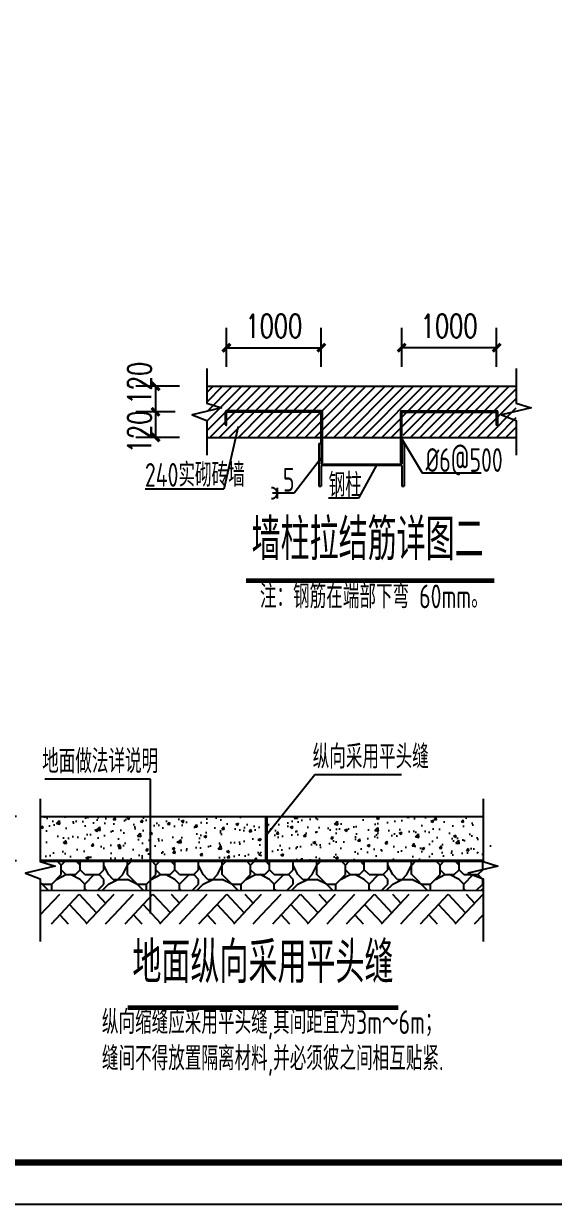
# Model space of a CAD drawing. Extents: x 177291 to 1288761, y 177638 to 322898.
# Drawn here: x 368522 to 381941, y 251928 to 281823 of the extents above; entities that cross this region are included whole.
import ezdxf
from ezdxf.enums import TextEntityAlignment as Align

# ---------------------------------------------------------------- set-up
doc = ezdxf.new("R2010")
doc.units = 0
doc.header["$LTSCALE"] = 1000
for name, color, linetype in [('AXIS', 3, 'Continuous'), ('BOLT', 251, 'Continuous'), ('GZ', 50, 'Continuous'), ('PUB_TITLE', 4, 'Continuous'), ('TEXT', 7, 'Continuous'), ('填充', 251, 'Continuous')]:
    doc.layers.add(name, color=color, linetype=linetype)
doc.styles.add('_TCH_DIM_T3', font='SIMPLEX', dxfattribs={"width": 0.705882, "bigfont": 'GBCBIG'})
doc.styles.add('TSSD_Norm', font='tssdeng.shx', dxfattribs={"bigfont": 'hztxt.shx'})
doc.dimstyles.new('TCH-200-1', dxfattribs={"dimtxt": 595, "dimasz": 200, "dimexe": 500, "dimexo": 600, "dimgap": 252.5, "dimtad": 1, "dimdec": 0, "dimzin": 0, "dimdsep": 46, "dimtxsty": '_TCH_DIM_T3', "dimblk": 'ARCHTICK', "dimcen": 0.09, "dimclrd": 3, "dimclre": 3, "dimclrt": 7, "dimazin": 2, "dimtfac": 1, "dimtdec": 0, "dimtix": 1, "dimtmove": 2, "dimatfit": 3, "dimfxl": 1, "dimtolj": 1, "dimtzin": 0, "dimarcsym": 0})

# ---------------------------------------------------------------- blocks, each defined once
blk = doc.blocks.new('_ArchTick')
at = {"color": 0, "linetype": 'ByBlock', "const_width": 0.4}
blk.add_lwpolyline([(-0.5, -0.5), (0.5, 0.5)], dxfattribs=at)
blk = doc.blocks.new('*D376')
at = {"layer": 'AXIS', "color": 3, "lineweight": -2, "transparency": 16777216}
for p, q in [((378100, 273131), (378100, 274118)), ((380503, 273131), (380503, 274118)), ((380503, 273618), (378100, 273618))]:
    blk.add_line(p, q, dxfattribs=at)
at = {"layer": 'Defpoints', "color": 0, "transparency": 16777216}
for p in [(378100, 273618), (378100, 272531), (380503, 272531)]:
    blk.add_point(p, dxfattribs=at)
at = {"layer": 'AXIS', "color": 3, "lineweight": -2, "transparency": 16777216, "xscale": 200, "yscale": 200, "zscale": 200, "rotation": 180}
blk.add_blockref('_ArchTick', (378100, 273618), dxfattribs=at)
at = {"layer": 'AXIS', "color": 3, "lineweight": -2, "transparency": 16777216, "xscale": 200, "yscale": 200, "zscale": 200}
blk.add_blockref('_ArchTick', (380503, 273618), dxfattribs=at)
at = {"layer": 'AXIS', "color": 7, "transparency": 16777216, "insert": (379301, 274168), "char_height": 595, "attachment_point": 5, "style": '_TCH_DIM_T3'}
blk.add_mtext('\\A1;1000', dxfattribs=at)
blk = doc.blocks.new('*D377')
at = {"layer": 'AXIS', "color": 3, "lineweight": -2, "transparency": 16777216}
for p, q in [((373660, 273131), (373660, 274118)), ((376063, 273131), (376063, 274118)), ((373660, 273618), (376063, 273618))]:
    blk.add_line(p, q, dxfattribs=at)
at = {"layer": 'Defpoints', "color": 0, "transparency": 16777216}
for p in [(376063, 273618), (373660, 272531), (376063, 272531)]:
    blk.add_point(p, dxfattribs=at)
at = {"layer": 'AXIS', "color": 3, "lineweight": -2, "transparency": 16777216, "xscale": 200, "yscale": 200, "zscale": 200, "rotation": 180}
blk.add_blockref('_ArchTick', (373660, 273618), dxfattribs=at)
at = {"layer": 'AXIS', "color": 3, "lineweight": -2, "transparency": 16777216, "xscale": 200, "yscale": 200, "zscale": 200}
blk.add_blockref('_ArchTick', (376063, 273618), dxfattribs=at)
at = {"layer": 'AXIS', "color": 7, "transparency": 16777216, "insert": (374861, 274168), "char_height": 595, "attachment_point": 5, "style": '_TCH_DIM_T3'}
blk.add_mtext('\\A1;1000', dxfattribs=at)
blk = doc.blocks.new('*D378')
at = {"layer": 'AXIS', "color": 3, "lineweight": -2, "transparency": 16777216}
for p, q in [((372364, 271994), (371364, 271994)), ((371864, 271994), (371864, 271347)), ((372472, 271347), (371364, 271347))]:
    blk.add_line(p, q, dxfattribs=at)
at = {"layer": 'Defpoints', "color": 0, "transparency": 16777216}
for p in [(372964, 271994), (371864, 271347), (373072, 271347)]:
    blk.add_point(p, dxfattribs=at)
at = {"layer": 'AXIS', "color": 3, "lineweight": -2, "transparency": 16777216, "xscale": 200, "yscale": 200, "zscale": 200}
for p, rotation in [((371864, 271994), 90), ((371864, 271347), 270)]:
    blk.add_blockref('_ArchTick', p, dxfattribs=dict(at, rotation=rotation))
at = {"layer": 'AXIS', "color": 7, "transparency": 16777216, "insert": (371459, 271485), "char_height": 595, "attachment_point": 5, "rotation": 90, "style": '_TCH_DIM_T3'}
blk.add_mtext('\\A1;120', dxfattribs=at)
blk = doc.blocks.new('*D379')
at = {"layer": 'AXIS', "color": 3, "lineweight": -2, "transparency": 16777216}
for p, q in [((372472, 272641), (371364, 272641)), ((371864, 272641), (371864, 271994)), ((372364, 271994), (371364, 271994))]:
    blk.add_line(p, q, dxfattribs=at)
at = {"layer": 'Defpoints', "color": 0, "transparency": 16777216}
for p in [(373072, 272641), (371864, 271994), (372964, 271994)]:
    blk.add_point(p, dxfattribs=at)
at = {"layer": 'AXIS', "color": 3, "lineweight": -2, "transparency": 16777216, "xscale": 200, "yscale": 200, "zscale": 200}
for p, rotation in [((371864, 272641), 90), ((371864, 271994), 270)]:
    blk.add_blockref('_ArchTick', p, dxfattribs=dict(at, rotation=rotation))
at = {"layer": 'AXIS', "color": 7, "transparency": 16777216, "insert": (371459, 272719), "char_height": 595, "attachment_point": 5, "rotation": 90, "style": '_TCH_DIM_T3'}
blk.add_mtext('\\A1;120', dxfattribs=at)
blk = doc.blocks.new('*U348')
for p, q in [((0, -413), (350, -62)), ((200, -562), (700, -62)), ((700, -62), (1013, -375)), ((825, -562), (1325, -62)), ((1025, -62), (1175, -212)), ((525, -238), (837, -550)), ((350, -413), (500, -562)), ((1175, -562), (1325, -413))]:
    blk.add_line(p, q)
blk = doc.blocks.new('*D486')
at = {"color": 3, "lineweight": -2, "transparency": 16777216}
for p, q in [((368343, 261748), (367431, 261748)), ((367931, 261748), (367931, 260624)), ((368343, 260624), (367431, 260624))]:
    blk.add_line(p, q, dxfattribs=at)
at = {"layer": 'Defpoints', "color": 0, "transparency": 16777216}
for p in [(368943, 261748), (367931, 260624), (368943, 260624)]:
    blk.add_point(p, dxfattribs=at)
at = {"color": 3, "lineweight": -2, "transparency": 16777216, "xscale": 200, "yscale": 200, "zscale": 200}
for p, rotation in [((367931, 261748), 90), ((367931, 260624), 270)]:
    blk.add_blockref('_ArchTick', p, dxfattribs=dict(at, rotation=rotation))
at = {"color": 7, "transparency": 16777216, "insert": (367381, 261186), "char_height": 595, "attachment_point": 5, "rotation": 90, "style": '_TCH_DIM_T3'}
blk.add_mtext('\\A1;{\\W1;h}', dxfattribs=at)

msp = doc.modelspace()

# ---------------------------------------------------------------- hatches: boundary and pattern name
at = {"layer": 'BOLT'}
h = msp.add_hatch(dxfattribs=at)
h.set_pattern_fill('混凝土', color=256, scale=95.980801, style=0)
h.set_pattern_definition([(50, (-1964421.4, -1189754.14), (688.43207, -60.23), [71.9856, -791.8416]), (355, (-1964421.4, -1189754.14), (-133.17464, 721.96003), [57.58848, -633.47329]), (100.4514, (-1964364.03, -1189759.16), (555.25794, 661.7296), [61.17834, -672.96181]), (46.1842, (-1964421.4, -1189562.2), (1024.3465, -158.86648), [107.9784, -1187.7624]), (96.6356, (-1964336, -1189575.4), (897.09675, 934.96613), [91.76752, -1009.44256]), (351.1842, (-1964421.4, -1189562.2), (897.09602, 934.96684), [86.38272, -950.20993]), (21, (-1964325.4, -1189610.17), (572.91617, -386.43684), [71.9856, -791.8416]), (326, (-1964325.4, -1189610.2), (233.536, 696.00482), [57.58848, -633.47329]), (71.4514, (-1964277.7, -1189642.4), (806.45241, 309.56735), [61.17834, -672.96181]), (37.5, (-1964421.4, -1189754.14), (11.671127, 319.514187), [0, -625.79482, 0, -643.071366, 0, -635.872806]), (7.5, (-1964421.4, -1189754.14), (252.49625, 378.55952), [0, -366.64666, 0, -611.3977, 0, -242.35152]), (327.5, (-1964635.44, -1189754.14), (512.36705, -21.648347), [0, -239.952, 0, -748.65025, 0, -993.40129]), (317.5, (-1964731.4, -1189754.14), (559.74676, 96.081564), [0, -311.9376, 0, -497.18055, 0, -705.45889])])
h.paths.add_polyline_path([(374550.54, 261748.29), (370308.42, 261748.29), (370308.42, 260624.11), (374550.54, 260624.11)])
h.paths.add_polyline_path([(380158.56, 261748.29), (374670.52, 261748.29), (374670.52, 260624.11), (380158.56, 260624.11), (380158.56, 260792.53), (379843.62, 260904.27), (380473.5, 261015.33), (380158.56, 261129.96)])
h.paths.add_polyline_path([(370308.42, 261748.29), (368942.53, 261748.29), (368942.53, 261129.96), (369257.46, 261015.33), (368627.59, 260904.27), (368942.53, 260792.53), (368942.53, 260624.11), (370308.42, 260624.11)])
h = msp.add_hatch(dxfattribs=at)
h.set_pattern_fill('STONES', color=256, scale=2399.520024, style=0, pattern_type=2)
h.set_pattern_definition([(0, (-1962741.7, -1189754.1), (0, 2399.52), [119.976, -359.928, 119.976, -1799.64]), (0, (-1962141.9, -1189514.2), (0, 2399.52), [119.976, -2279.544]), (0, (-1963341.6, -1189274.2), (0, 2399.52), [239.952, -2159.568]), (0, (-1963941.5, -1189154.3), (0, 2399.52), [359.928, -2039.592]), (0, (-1962741.7, -1189034.3), (0, 2399.52), [239.952, -239.952, 359.928, -1559.688]), (0, (-1962861.7, -1188674.4), (0, 2399.52), [359.928, -2039.592]), (0, (-1963461.6, -1188554.4), (0, 2399.52), [359.928, -839.832, 359.928, -839.832]), (0, (-1963941.5, -1188194.5), (0, 2399.52), [359.928, -119.976, 119.976, -1799.64]), (0, (-1962381.8, -1187954.5), (0, 2399.52), [119.976, -2279.544]), (0, (-1962861.7, -1187714.5), (0, 2399.52), [239.952, -2159.568]), (90, (-1964421.4, -1187594.6), (-2399.52, 1e-13), [239.952, -2159.568]), (90, (-1964181.5, -1189274.2), (-2399.52, 1e-13), [119.976, -239.952, 359.928, -1679.664]), (90, (-1963581.6, -1189034.3), (-2399.52, 1e-13), [479.904, -119.976, 119.976, -1679.664]), (90, (-1963221.6, -1188434.4), (-2399.52, 1e-13), [359.928, -2039.592]), (90, (-1963101.7, -1189514.2), (-2399.52, 1e-13), [239.952, -2159.568]), (90, (-1962981.7, -1187594.6), (-2399.52, 1e-13), [239.952, -2159.568]), (90, (-1962861.7, -1189034.3), (-2399.52, 1e-13), [239.952, -1199.76, 119.976, -839.832]), (90, (-1962501.8, -1187834.5), (-2399.52, 1e-13), [119.976, -119.976, 119.976, -2039.592]), (90, (-1962381.8, -1188914.3), (-2399.52, 1e-13), [239.952, -359.928, 239.952, -1559.688]), (90, (-1962261.8, -1189514.2), (-2399.52, 1e-13), [239.952, -2159.568]), (45, (-1964301.4, -1189514.2), (3e-13, 2399.52), [339.3425, -678.6867, 509.015, -1866.3895]), (45, (-1964421.4, -1189514.2), (3e-13, 2399.52), [339.3434, -3054.0904]), (45, (-1963101.7, -1189274.2), (3e-13, 2399.52), [339.3434, -3054.0904]), (45, (-1963341.6, -1188074.5), (3e-13, 2399.52), [339.3434, -3054.0904]), (45, (-1962261.8, -1189274.2), (3e-13, 2399.52), [339.3434, -3054.0904]), (45, (-1964301.4, -1189034.3), (3e-13, 2399.52), [169.6717, -3223.762]), (45, (-1964061.5, -1188314.4), (3e-13, 2399.52), [169.6717, -3223.762]), (45, (-1963821.5, -1189154.3), (3e-13, 2399.52), [169.6717, -3223.762]), (45, (-1963581.6, -1188314.4), (3e-13, 2399.52), [169.6717, -3223.762]), (45, (-1962861.7, -1188794.3), (3e-13, 2399.52), [169.6717, -3223.762]), (45, (-1962861.7, -1187474.6), (3e-13, 2399.52), [169.6717, -3223.762]), (45, (-1962621.8, -1187714.5), (3e-13, 2399.52), [169.6717, -3223.762]), (45, (-1962501.8, -1189034.3), (3e-13, 2399.52), [169.6717, -3223.762]), (45, (-1962381.8, -1189634.2), (3e-13, 2399.52), [169.6717, -3223.762]), (45, (-1962381.8, -1188674.4), (3e-13, 2399.52), [169.6717, -3223.762]), (45, (-1962381.8, -1187474.6), (3e-13, 2399.52), [169.6717, -3223.762]), (45, (-1962261.8, -1187954.5), (3e-13, 2399.52), [169.6717, -3223.762]), (135, (-1962741.7, -1187714.5), (-2399.52, 3e-13), [169.6717, -3223.762]), (135, (-1962501.8, -1187474.6), (-2399.52, 3e-13), [169.6717, -3223.762]), (135, (-1962381.8, -1187954.5), (-2399.52, 3e-13), [169.6717, -3223.762]), (135, (-1962021.9, -1187474.6), (-2399.52, 3e-13), [169.6717, -3223.762]), (135, (-1963221.6, -1188314.4), (-2399.52, 3e-13), [169.6717, -3223.762]), (135, (-1963461.6, -1188554.4), (-2399.52, 3e-13), [169.6717, -3223.762]), (135, (-1964181.5, -1189154.3), (-2399.52, 3e-13), [169.6717, -3223.762]), (135, (-1963941.5, -1189154.3), (-2399.52, 3e-13), [169.6717, -3223.762]), (135, (-1963701.5, -1188314.4), (-2399.52, 3e-13), [169.6717, -3223.762]), (135, (-1964181.5, -1188674.4), (-2399.52, 3e-13), [169.6717, -3223.762]), (135, (-1962741.7, -1189034.3), (-2399.52, 3e-13), [169.6717, -3223.762]), (135, (-1962381.8, -1188794.3), (-2399.52, 3e-13), [169.6717, -3223.762]), (135, (-1962261.8, -1189274.2), (-2399.52, 3e-13), [169.6717, -3223.762]), (135, (-1962261.8, -1189034.3), (-2399.52, 3e-13), [169.6717, -3223.762]), (135, (-1962141.9, -1189514.2), (-2399.52, 3e-13), [169.6717, -3223.762]), (135, (-1964061.5, -1188074.5), (-2399.52, 3e-13), [339.3434, -3054.0904]), (135, (-1962861.7, -1188794.3), (-2399.52, 3e-13), [339.3434, -3054.0904]), (135, (-1962981.7, -1189634.2), (-2399.52, 3e-13), [848.3584, -2545.0753]), (26.56505, (-1964421.4, -1188554.4), (2399.52002, 1e-06), [268.2663, -5097.2235]), (26.56505, (-1964061.5, -1189274.2), (2399.52002, 1e-06), [268.2663, -5097.2235]), (26.56505, (-1963581.6, -1188194.5), (2399.52002, 1e-06), [268.2663, -5097.2235]), (26.56505, (-1962621.8, -1189754.1), (2399.52002, 1e-06), [268.2663, -5097.2235]), (26.56505, (-1962981.7, -1189154.3), (2399.52002, 1e-06), [268.2663, -5097.2235]), (26.56505, (-1962741.7, -1188674.4), (2399.52002, 1e-06), [268.2663, -5097.2235]), (26.56505, (-1963101.7, -1187834.5), (2399.52002, 1e-06), [268.2663, -5097.2235]), (26.56505, (-1962261.8, -1187954.5), (2399.52002, 1e-06), [268.2663, -5097.2235]), (63.43495, (-1964181.5, -1188554.4), (1e-06, 2399.52002), [268.2663, -5097.2235]), (63.43495, (-1964181.5, -1188434.4), (1e-06, 2399.52002), [268.2663, -5097.2235]), (63.43495, (-1963221.6, -1188074.5), (1e-06, 2399.52002), [536.5327, -4828.9572]), (63.43495, (-1962381.8, -1188194.5), (1e-06, 2399.52002), [268.2663, -5097.2235]), (63.43495, (-1962501.8, -1188554.4), (1e-06, 2399.52002), [268.2663, -5097.2235]), (63.43495, (-1963701.5, -1189034.3), (1e-06, 2399.52002), [268.2663, -5097.2235]), (63.43495, (-1962501.8, -1187714.5), (1e-06, 2399.52002), [268.2663, -5097.2235]), (63.43495, (-1962141.9, -1187834.5), (1e-06, 2399.52002), [268.2663, -5097.2235]), (116.56505, (-1964301.4, -1187834.5), (-1e-06, 2399.52002), [268.2663, -5097.2235]), (116.56505, (-1962981.7, -1189754.1), (-1e-06, 2399.52002), [268.2663, -5097.2235]), (116.56505, (-1964061.5, -1188194.5), (-1e-06, 2399.52002), [268.2663, -5097.2235]), (116.56505, (-1962261.8, -1188434.4), (-1e-06, 2399.52002), [268.2663, -5097.2235]), (116.56505, (-1963101.7, -1188554.4), (-1e-06, 2399.52002), [268.2663, -5097.2235]), (116.56505, (-1962381.8, -1188074.5), (-1e-06, 2399.52002), [268.2663, -5097.2235]), (116.56505, (-1963581.6, -1188554.4), (-1e-06, 2399.52002), [268.2663, -5097.2235]), (116.56505, (-1964061.5, -1189034.3), (-1e-06, 2399.52002), [268.2663, -5097.2235]), (153.43495, (-1964181.5, -1187954.5), (-2399.52002, 1e-06), [268.2663, -5097.2235]), (153.43495, (-1963341.6, -1189274.2), (-2399.52002, 1e-06), [268.2663, -5097.2235]), (153.43495, (-1963821.5, -1188194.5), (-2399.52002, 1e-06), [268.2663, -5097.2235]), (153.43495, (-1962381.8, -1189154.3), (-2399.52002, 1e-06), [268.2663, -5097.2235]), (153.43495, (-1962741.7, -1189754.1), (-2399.52002, 1e-06), [268.2663, -5097.2235]), (153.43495, (-1962501.8, -1187834.5), (-2399.52002, 1e-06), [268.2663, -5097.2235]), (153.43495, (-1962861.7, -1188674.4), (-2399.52002, 1e-06), [268.2663, -5097.2235]), (153.43495, (-1964181.5, -1187954.5), (-2399.52002, 1e-06), [268.2663, -5097.2235]), (153.43495, (-1962021.9, -1188554.4), (-2399.52002, 1e-06), [268.2663, -5097.2235]), (243.43495, (-1964301.4, -1189514.2), (-1e-06, -2399.52002), [268.2663, -5097.2235])])
h.paths.add_polyline_path([(380158.56, 260624.11), (368942.53, 260624.11), (368942.53, 259874.26), (380158.56, 259874.26)])
at = {"layer": '填充', "ltscale": 100}
h = msp.add_hatch(dxfattribs=at)
h.set_pattern_fill('ANSI31', color=256, scale=107.773627, style=0)
h.set_pattern_definition([(45, (14591.17, -340387.73), (-120.979347, 120.979347), [])])
edge = h.paths.add_edge_path()
edge.add_line((381000.57, 272640.51), (381000.57, 272056.98))
edge.add_line((381000.57, 272056.98), (381065.23, 272056.98))
edge.add_line((381065.23, 272056.98), (380935.91, 272003.1))
edge.add_line((380935.91, 272003.1), (381000.57, 272003.1))
edge.add_line((381000.57, 272003.1), (381000.57, 271347.22))
edge.add_line((381000.57, 271347.22), (378171.69, 271347.22))
edge.add_line((378171.69, 271347.22), (378105.19, 271458.78))
edge.add_line((378105.19, 271458.78), (378105.19, 271950.76))
edge.add_arc((378132.14, 271950.76), 26.94, 90, 180, ccw=False)
edge.add_line((378132.14, 271977.7), (380470.83, 271977.7))
edge.add_arc((380470.83, 271950.76), 26.94, 0, 90, ccw=False)
edge.add_line((380497.77, 271950.76), (380497.77, 271654.38))
edge.add_spline(control_points=[(380497.77, 271654.38), (380501.5, 271650.93), (380509.61, 271643.42), (380516.49, 271663.58), (380525.69, 271657.36), (380530.1, 271654.38)], knot_values=[0, 0, 0, 0, 11.14272373, 24.20817655, 36.21689689, 36.21689689, 36.21689689, 36.21689689], degree=3, periodic=0)
edge.add_spline(control_points=[(380513.93, 271654.38), (380516.32, 271652.73), (380521.57, 271649.1), (380527.09, 271652.52), (380530.1, 271654.38)], knot_values=[0, 0, 0, 0, 7.44701573, 16.35593522, 16.35593522, 16.35593522, 16.35593522], degree=3, periodic=0)
edge.add_line((380530.1, 271647.23), (380530.1, 271983.09))
edge.add_arc((380503.16, 271983.09), 26.94, 360, 450)
edge.add_line((380503.16, 272010.03), (378099.81, 272010.03))
edge.add_arc((378099.81, 271983.09), 26.94, 90, 180)
edge.add_line((378072.86, 271983.09), (378072.86, 271347.22))
edge.add_line((378072.86, 271347.22), (376089.83, 271347.22))
edge.add_line((376089.83, 271347.22), (376089.83, 271983.09))
edge.add_arc((376062.88, 271983.09), 26.94, 0, 90)
edge.add_line((376062.88, 272010.03), (373659.53, 272010.03))
edge.add_arc((373659.53, 271983.09), 26.94, 90, 180)
edge.add_line((373632.59, 271983.09), (373632.59, 271647.23))
edge.add_spline(control_points=[(373648.75, 271654.38), (373646.37, 271652.73), (373641.12, 271649.1), (373635.6, 271652.52), (373632.59, 271654.38)], knot_values=[0, 0, 0, 0, 7.44701573, 16.35593522, 16.35593522, 16.35593522, 16.35593522], degree=3, periodic=0)
edge.add_spline(control_points=[(373632.59, 271654.38), (373636.99, 271657.36), (373646.19, 271663.58), (373653.08, 271643.42), (373661.19, 271650.93), (373664.92, 271654.38)], knot_values=[0, 0, 0, 0, 12.00872034, 25.07417316, 36.21689689, 36.21689689, 36.21689689, 36.21689689], degree=3, periodic=0)
edge.add_line((373664.92, 271654.38), (373664.92, 271950.76))
edge.add_arc((373691.86, 271950.76), 26.94, 90, 180, ccw=False)
edge.add_line((373691.86, 271977.7), (376030.55, 271977.7))
edge.add_arc((376030.55, 271950.76), 26.94, 0, 90, ccw=False)
edge.add_line((376057.5, 271950.76), (376057.5, 271347.22))
edge.add_line((376057.5, 271347.22), (373162.12, 271347.22))
edge.add_line((373162.12, 271347.22), (373162.12, 272003.1))
edge.add_line((373162.12, 272003.1), (373226.78, 272003.1))
edge.add_line((373226.78, 272003.1), (373097.46, 272056.98))
edge.add_line((373097.46, 272056.98), (373162.12, 272056.98))
edge.add_line((373162.12, 272056.98), (373162.12, 272640.51))
edge.add_line((373162.12, 272640.51), (381000.57, 272640.51))

# ---------------------------------------------------------------- linework, layer by layer
at = {"linetype": 'ByBlock'}
for p, q in [((373162.12, 272640.51, 10360.35), (381000.57, 272640.51, 10360.35)), ((373162.12, 271347.22, 10360.35), (381000.57, 271347.22, 10360.35))]:
    msp.add_line(p, q, dxfattribs=at)
at = {"color": 6, "ltscale": 10}
for p, q in [((373632.59, 271664.44, 10360.35), (373632.59, 271993.15, 10360.35)), ((376062.88, 272020.09, 10360.35), (373659.53, 272020.09, 10360.35)), ((373664.92, 271664.44, 10360.35), (373664.92, 271972.76, 10360.35)), ((376030.55, 271987.76, 10360.35), (373679.92, 271987.76, 10360.35)), ((376057.5, 271190.41, 10360.35), (376057.5, 271960.82, 10360.35)), ((376089.83, 270705.43, 10360.35), (376089.83, 271993.15, 10360.35)), ((378072.86, 270705.43, 10360.35), (378072.86, 271993.15, 10360.35)), ((378099.81, 272020.09, 10360.35), (380503.16, 272020.09, 10360.35)), ((378105.19, 271190.41, 10360.35), (378105.19, 271960.82, 10360.35)), ((378132.14, 271987.76, 10360.35), (380470.83, 271987.76, 10360.35)), ((380497.77, 271664.44, 10360.35), (380497.77, 271960.82, 10360.35)), ((380530.1, 271664.44, 10360.35), (380530.1, 271993.15, 10360.35))]:
    msp.add_line(p, q, dxfattribs=at)
at = {"linetype": 'ByBlock', "elevation": 10360.35}
for points in [[(373162.12, 273090.51), (373162.12, 272640.51), (373162.12, 272215.87), (373537.12, 272095.87), (372788.06, 271918.39), (373162.12, 271771.87), (373162.12, 271347.22), (373162.12, 270897.22)], [(381000.57, 273090.51), (381000.57, 272640.51), (381000.57, 272215.87), (381375.57, 272095.87), (380626.51, 271918.39), (381000.57, 271771.87), (381000.57, 271347.22), (381000.57, 270897.22)]]:
    msp.add_lwpolyline(points, dxfattribs=at)
at = {"color": 3, "const_width": 117.6}
msp.add_lwpolyline([(374152.66, 267720.61), (380446.18, 267720.61)], dxfattribs=at)
at = {"linetype": 'ByBlock'}
for points in [[(368942.53, 262198.29), (368942.53, 261748.29), (368942.53, 260611.48), (369317.53, 260491.48), (368568.46, 260314.01), (368942.53, 260167.48), (368942.53, 259030.68), (368942.53, 258580.68)], [(380158.56, 262198.29), (380158.56, 261748.29), (380158.56, 260611.48), (380533.56, 260491.48), (379784.5, 260314.01), (380158.56, 260167.48), (380158.56, 259030.68), (380158.56, 258580.68)], [(368942.53, 261748.29), (374670.52, 261748.29)], [(374670.52, 261748.29), (380158.56, 261748.29)]]:
    msp.add_lwpolyline(points, dxfattribs=at)
at = {"color": 6, "ltscale": 10}
for points, const_width in [([(374670.52, 261748.29), (374670.52, 260624.11)], 78.73), ([(368942.53, 260624.11), (380158.56, 260624.11)], 78.73), ([(368942.53, 259874.26), (380158.56, 259874.26)], 39.37)]:
    msp.add_lwpolyline(points, dxfattribs=dict(at, const_width=const_width))
at = {"color": 3, "const_width": 117.6, "elevation": 7568.5}
msp.add_lwpolyline([(371154.64, 256905.55), (378015.8, 256905.55)], dxfattribs=at)
at = {"color": 6, "ltscale": 10}
for centre, radius, start, end in [((373659.53, 271993.15, 10360.35), 26.94, 90, 180), ((373679.92, 271972.76, 10360.35), 15, 90, 180), ((376030.55, 271960.82, 10360.35), 26.94, 0, 90), ((376062.88, 271993.15, 10360.35), 26.94, 0, 90), ((378099.81, 271993.15, 10360.35), 26.94, 90, 180), ((378132.14, 271960.82, 10360.35), 26.94, 90, 180), ((380470.83, 271960.82, 10360.35), 26.94, 0, 90), ((380503.16, 271993.15, 10360.35), 26.94, 0, 90)]:
    msp.add_arc(centre, radius, start, end, dxfattribs=at)
for points in [[(373632.59, 271664.44, 10360.35), (373644.79, 271668.75, 10360.35), (373654.47, 271658.52, 10360.35), (373664.92, 271664.44, 10360.35)], [(373632.59, 271664.44, 10360.35), (373641.53, 271660.94, 10360.35), (373648.75, 271664.44, 10360.35)], [(380530.1, 271664.44, 10360.35), (380517.9, 271668.75, 10360.35), (380508.22, 271658.52, 10360.35), (380497.77, 271664.44, 10360.35)], [(380530.1, 271664.44, 10360.35), (380521.16, 271660.94, 10360.35), (380513.93, 271664.44, 10360.35)], [(376057.5, 270705.43, 10360.35), (376069.7, 270709.74, 10360.35), (376079.38, 270699.51, 10360.35), (376089.83, 270705.43, 10360.35)], [(376057.5, 270705.43, 10360.35), (376066.44, 270701.93, 10360.35), (376073.66, 270705.43, 10360.35)], [(378105.19, 270705.43, 10360.35), (378092.99, 270709.74, 10360.35), (378083.31, 270699.51, 10360.35), (378072.86, 270705.43, 10360.35)], [(378105.19, 270705.43, 10360.35), (378096.25, 270701.93, 10360.35), (378089.03, 270705.43, 10360.35)]]:
    msp.add_spline(points, degree=3, dxfattribs=at)
at = {"layer": 'AXIS'}
for p, q in [((373958.01, 271620.89, 10360.35), (373594.54, 270033.17, 10360.35)), ((378086.62, 271333.13, 10360.35), (378613.55, 270449.11, 10360.35)), ((376083.04, 270856.71, 10360.35), (375373.31, 269935.04, 10360.35)), ((377461.96, 270643.46, 10360.35), (377007.46, 269809.51, 10360.35)), ((378613.55, 270449.11, 10360.35), (380108.02, 270449.11, 10360.35)), ((373594.54, 270033.17, 10360.35), (371601.58, 270033.17, 10360.35)), ((374950.07, 269800.32, 10360.35), (374950.07, 270069.75, 10360.35)), ((375373.31, 269935.04, 10360.35), (374829.85, 269935.04, 10360.35)), ((377007.46, 269809.51, 10360.35), (376247.56, 269809.51, 10360.35)), ((375894.65, 262812.63), (378093.88, 262812.63)), ((371740.15, 262695.51), (369055.82, 262695.51)), ((371740.15, 259292.16), (371740.15, 262695.51))]:
    msp.add_line(p, q, dxfattribs=at)
msp.add_arc((374814.55, 269935.04, 10360.35), 135.52, 263.747899, 96.252101, dxfattribs=at)
at = {"layer": 'GZ', "ltscale": 100}
for p, q in [((376003.61, 271190.41, 10360.35), (376057.5, 271190.41, 10360.35)), ((376003.61, 271190.41, 10360.35), (376003.61, 270112.67, 10360.35)), ((376057.5, 271190.41, 10360.35), (376057.5, 270667.71, 10360.35)), ((378105.19, 271190.41, 10360.35), (378159.08, 271190.41, 10360.35)), ((378105.19, 271190.41, 10360.35), (378105.19, 270667.71, 10360.35)), ((378159.08, 271190.41, 10360.35), (378159.08, 270112.67, 10360.35)), ((376057.5, 270667.71, 10360.35), (378105.19, 270667.71, 10360.35)), ((378105.19, 270635.37, 10360.35), (376057.5, 270635.37, 10360.35)), ((376057.5, 270635.37, 10360.35), (376057.5, 270112.67, 10360.35)), ((378105.19, 270635.37, 10360.35), (378105.19, 270112.67, 10360.35)), ((376003.61, 270112.67, 10360.35), (376057.5, 270112.67, 10360.35)), ((378105.19, 270112.67, 10360.35), (378159.08, 270112.67, 10360.35))]:
    msp.add_line(p, q, dxfattribs=at)
at = {"layer": 'PUB_TITLE'}
msp.add_lwpolyline([(315143.6, 314928.34), (404340.97, 314928.34), (404340.97, 251928.06), (315143.6, 251928.06)], close=True, dxfattribs=at)
at = {"layer": 'PUB_TITLE', "const_width": 159.09}
msp.add_lwpolyline([(317795.12, 252988.67), (317795.12, 313867.73), (403280.36, 313867.73), (403280.36, 252988.67)], close=True, dxfattribs=at)

# ---------------------------------------------------------------- block references
at = {"layer": 'BOLT', "xscale": 1.410822111822199, "yscale": 1.499700014959672, "zscale": 1.499700014999689}
for p in [(368942.53, 259874.26), (370811.86, 259874.26), (372681.2, 259874.26), (374550.54, 259874.26), (376419.88, 259874.26), (378289.22, 259874.26)]:
    msp.add_blockref('*U348', p, dxfattribs=at)

# ---------------------------------------------------------------- texts
at = {"layer": 'TEXT', "style": 'TSSD_Norm', "width": 0.7}
for s, p in [('%%c6@500', (378704.1, 270473.9, 10360.35)), ('240实砌砖墙', (371594.71, 270097.64, 10360.35)), ('5', (375091.49, 269975.01, 10360.35)), ('钢柱', (376248.09, 269840.39, 10360.35)), ('注：钢筋在端部下弯 60mm。', (374507.17, 267021.3, 7252.25)), ('地面做法详说明', (368991.79, 262845.48, 1892.13)), ('纵向采用平头缝', (375844.27, 262962.6, 1892.13))]:
    msp.add_text(s, height=600, dxfattribs=at).set_placement(p)
at = {"layer": 'TEXT', "linetype": 'ByBlock', "style": 'TSSD_Norm', "width": 0.7}
msp.add_text('墙柱拉结筋详图二', height=1050, dxfattribs=at).set_placement((374296.52, 267922.34), align=Align.BOTTOM_LEFT)
at = {"layer": 'TEXT', "style": 'TSSD_Norm', "width": 0.7}
for s, height, p in [('地面纵向采用平头缝', 1050, (371276.94, 257215.13, 10227.44)), ('纵向缩缝应采用平头缝,其间距宜为3m～6m；', 600, (370505.63, 256062.81, 7568.5)), ('缝间不得放置隔离材料,并必须彼之间相互贴紧.', 600, (370505.63, 255143.85, 7568.5))]:
    msp.add_text(s, height=height, dxfattribs=at).set_placement(p, align=Align.BOTTOM_LEFT)

# ---------------------------------------------------------------- dimensions: what is measured, and where the dimension line sits
dim = msp.add_linear_dim(base=(367931.28, 260624.11), p1=(368942.53, 261748.29), p2=(368942.53, 260624.11), angle=90, text='{\\W1;h}', dimstyle='TCH-200-1')
dim.commit()
dim.dimension.update_dxf_attribs({"geometry": '*D486', "text_midpoint": (367381.28, 261186.2)})
at = {"layer": 'AXIS'}
for base, p1, p2, picture, middle in [((376062.88, 273617.84), (373659.53, 272531.34), (376062.88, 272531.34), '*D377', (374861.21, 274167.84)), ((378099.81, 273617.84), (380503.16, 272531.34), (378099.81, 272531.34), '*D376', (379301.48, 274167.84))]:
    dim = msp.add_linear_dim(base=base, p1=p1, p2=p2, text='1000', dimstyle='TCH-200-1', dxfattribs=at)
    dim.commit()
    dim.dimension.update_dxf_attribs({"geometry": picture, "text_midpoint": middle})
for base, p1, p2, picture, middle in [((371864.06, 271993.87), (373071.85, 272640.51), (372964.07, 271993.87), '*D379', (371459.47, 272719.15)), ((371864.06, 271347.22), (372964.07, 271993.87), (373071.85, 271347.22), '*D378', (371459.47, 271485.31))]:
    dim = msp.add_linear_dim(base=base, p1=p1, p2=p2, angle=270, text='120', dimstyle='TCH-200-1', dxfattribs=at)
    dim.commit()
    dim.dimension.update_dxf_attribs({"geometry": picture, "text_midpoint": middle, "dimtype": 160})

# ---------------------------------------------------------------- leaders
msp.add_leader([(374670.52, 261281.95, 7568.5), (375894.65, 262812.63, 7568.5)], dimstyle='TCH-200-1', dxfattribs=at)

doc.saveas('drawing.dxf')
